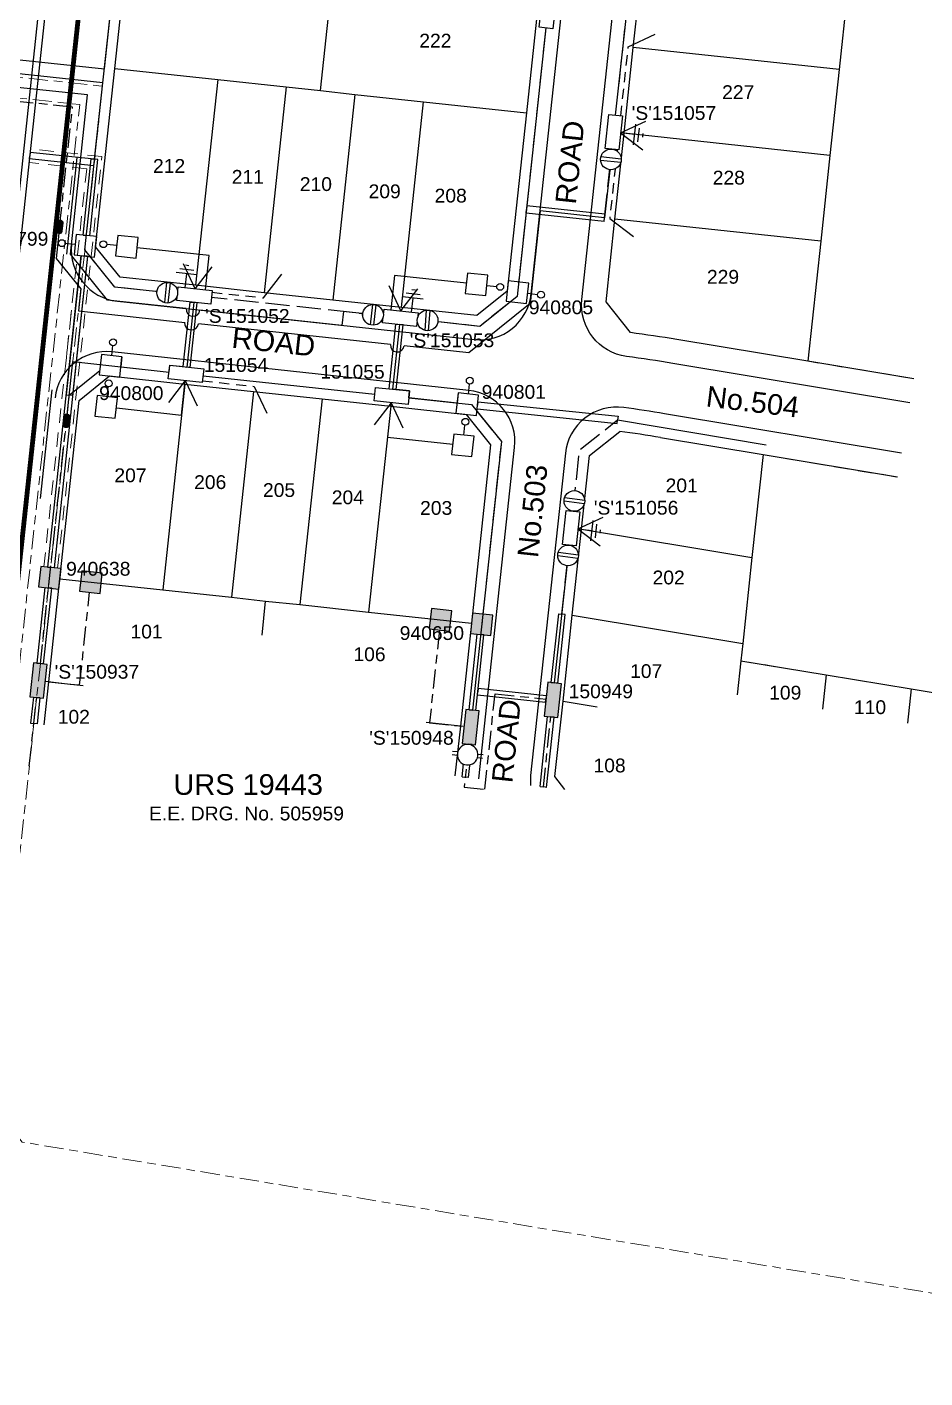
# Model space of a CAD drawing. Header units: metres. Extents: x 292676 to 293066, y 6233407 to 6233703.
# Drawn here: x 292767.4 to 292897.5, y 6233406.9 to 6233602.7 of the extents above; entities that cross this region are included whole.
import ezdxf
from ezdxf.enums import TextEntityAlignment as Align

# ---------------------------------------------------------------- set-up
doc = ezdxf.new("R2010")
doc.units = ezdxf.units.M
doc.header["$LTSCALE"] = 0.7
for name, pattern in [('Cable Exist OH', [1, 1, 0]), ('Cable Exist UG', [8.2, 4, -1.2, 1.8, -1.2]), ('Dash', [5, 3, -2]), ('IE Trench LV', [6.5, 5, -1.5]), ('PHANTOM2', [31.75, 15.875, -3.175, 3.175, -3.175, 3.175, -3.175])]:
    doc.linetypes.add(name, pattern=pattern)
for name, color, linetype in [('_User Miscellaneous11', 7, 'Continuous'), ('_User Miscellaneous4', 7, 'Continuous'), ('_User Miscellaneous6', 7, 'Continuous'), ('_User Miscellaneous7', 150, 'Continuous'), ('_User Miscellaneous8', 7, 'Continuous'), ('_User_HV_Exist', 7, 'Continuous'), ('_User_LV_Exist', 7, 'Continuous'), ('Cadastre Developer_SP_NEW', 4, 'Continuous'), ('Cadastre Roads_SP_NEW', 8, 'Continuous'), ('Duct_SP_NEW', 2, 'Continuous'), ('Equip_LV_NEW', 5, 'Continuous'), ('Equip_SP_LV_NEW', 7, 'Continuous'), ('Mains_LV_NEW_R6', 2, 'Continuous'), ('Mains_LV_NEW_T84', 2, 'Continuous'), ('OH_Details_SP_MISC', 7, 'Continuous'), ('Services_SP_NEW_UG', 2, 'Continuous'), ('SupportsUG_SP_LV_EXT', 7, 'Continuous'), ('SupportsUG_SP_LV_NEW', 2, 'Continuous'), ('SupportsUG_SP_LV_SL_EXT', 7, 'Continuous'), ('SupportsUG_SP_LV_SL_NEW', 2, 'Continuous'), ('Trench_SP_NEW', 2, 'Continuous'), ('UG_Details_SP_MISC', 7, 'Continuous')]:
    doc.layers.add(name, color=color, linetype=linetype)
doc.layers.add('_User Miscellaneous5', color=7, linetype='Continuous', lineweight=35)
doc.layers.add('Cadastre Easements_SP_EXT', color=9, linetype='Continuous', lineweight=5)
doc.layers.add('_User Notes', color=7, linetype='Continuous', plot=False)
doc.styles.add('ARIAL', font='arial.ttf', dxfattribs={"height": 2})
doc.styles.add('COLUMN_LABEL', font='arial.ttf')
doc.styles.add('POLE_LABEL', font='arial.ttf')
doc.styles.add('SL_LABEL', font='arial.ttf')
doc.styles.get("Standard").update_dxf_attribs({"font": 'arial.ttf'})
doc.styles.add('style1', font='iso3098b.shx')
doc.linetypes.add('Cable New UG', pattern='A,8,-1,["x",style1,S=3.5,R=0,X=0.35,Y=-1],-3.5', length=12.5)
doc.linetypes.add('Cable Z', pattern='A,8,-1,["Z",Standard,S=2.5,R=0,X=0.35,Y=-1.25],-3.5', length=12.5)
doc.linetypes.add('IE Trench HV', pattern='A,8,-2,["/",style1,S=2.5,R=0,X=0.1,Y=-1],-4.5', length=14.5)

# ---------------------------------------------------------------- blocks, each defined once
blk = doc.blocks.new('*U85')
at = {"layer": '_User Miscellaneous7', "lineweight": -3}
blk.add_lwpolyline([(0, -3.03), (0, -1.58)], dxfattribs=at)
blk.add_lwpolyline([(-1.49, -6), (1.49, -6), (1.49, -3.03), (-1.49, -3.03)], close=True, dxfattribs=at)
blk.add_circle((0, -1.08), 0.5, dxfattribs=at)
at = {"layer": '_User Miscellaneous8', "color": 2, "lineweight": -3}
blk.add_lwpolyline([(-1.49, 0), (1.49, 0), (1.49, 2.97), (-1.49, 2.97)], close=True, dxfattribs=at)
at = {"style": 'POLE_LABEL', "flags": 9}
blk.add_attdef('STRUCTURE_PLANT_NUMBER', text='', height=0.2, dxfattribs=at).set_placement((1.64, 1.73), align=Align.MIDDLE_LEFT)
for tag, flags, p in [('STREET_CODE', 9, (1.64, 1.49)), ('OWNED_BY', 9, (1.64, 1.09)), ('OPERATED_BY', 9, (1.64, 0.89)), ('STATE', 9, (1.64, 0.49)), ('COLUMN_TYPE', 9, (1.64, 1.29)), ('MAINTAINED_BY', 9, (1.64, 0.69)), ('USAGE', 9, (1.64, 0.29)), ('LEGEND', 9, (1.64, 0.09)), ('SUBURB', 9, (1.64, -0.31)), ('STREETNAME', 9, (1.64, -0.51)), ('Z', 1, (1.64, -1.31)), ('PARENT', 9, (1.64, -0.11)), ('LOCATION', 9, (1.64, -0.71)), ('NOTES', 9, (1.64, -0.91)), ('LABEL_ALIGNMENT', 9, (1.64, -1.11))]:
    blk.add_attdef(tag, text='', height=0.2, dxfattribs=dict(flags=flags)).set_placement(p, align=Align.MIDDLE_LEFT)
at = {"layer": '_User Miscellaneous5', "style": 'ARIAL', "flags": 8}
blk.add_attdef('ASSET_NUM', text='', height=2, dxfattribs=at).set_placement((2, 3.49), align=Align.MIDDLE_LEFT)
blk = doc.blocks.new('*U38')
at = {"layer": '_User Miscellaneous8', "color": 2}
blk.add_line((0, 0), (0, 1.45), dxfattribs=at)
blk.add_circle((0, 1.95), 0.5, dxfattribs=at)
for tag, p, flags in [('Z', (0, 0), 1), ('OPERATED_BY', (0, -9.61), 9)]:
    blk.add_attdef(tag, p, '', height=0.2, dxfattribs=dict(flags=flags))
at = {"style": 'SL_LABEL', "flags": 9}
blk.add_attdef('STREET_CODE', text='', height=0.2, dxfattribs=at).set_placement((0, -0.2), align=Align.MIDDLE_LEFT)
at = {"flags": 9}
for tag, p in [('CONSTRUCTED_VOLTAGE', (0, -0.4)), ('CONTROL_TYPE', (0, -0.6)), ('OPERATING_VOLTAGE', (0, -1.4)), ('ORIENTATION', (0, -1.6)), ('OWNED_BY', (0, -1.8)), ('STATE', (0, -2)), ('LANTERN_PURPOSE', (0, -0.8)), ('LANTERN_TYPE', (0, -1)), ('NO_PHASES', (0, -1.2)), ('CEXIST', (0, -2.4)), ('CNEW', (0, -2.6)), ('CNUMBER', (0, -2.8)), ('CREMOVE', (0, -3)), ('CREPLACE', (0, -3.2)), ('USAGE', (0, -2.2)), ('LKINGHEIGHT', (0, -3.4)), ('LBRACKET', (0, -3.6)), ('LBRACKETVOCAB', (0, -3.8)), ('LCATEGORY', (0, -4)), ('LCHARGE1', (0, -4.2)), ('LCHARGE1PERCENT', (0, -4.4)), ('LCHARGE2', (0, -4.6)), ('LCHARGE2PERCENT', (0, -4.8)), ('LCHARGE3', (0, -5)), ('LCHARGE3PERCENT', (0, -5.2)), ('LEXIST', (0, -5.4)), ('LLAMP', (0, -5.6)), ('LLAMPVOCAB', (0, -5.8)), ('LMAST', (0, -6)), ('LMASTVOCAB', (0, -6.2)), ('LNEW', (0, -6.4)), ('LANTNUMBER', (0, -6.6)), ('LOUTREACH', (0, -7)), ('LOUTREACHVOCAB', (0, -7.2)), ('LRATECODE', (0, -7.4)), ('LREMOVE', (0, -7.6)), ('LREPLACE', (0, -7.8)), ('SUBURB', (0, -8.6)), ('STREETNAME', (0, -8.8)), ('LTYPE', (0, -8)), ('LTYPEVOCAB', (0, -8.2)), ('LEGEND', (0, -8.4)), ('LOCATION', (0, -9)), ('NOTES', (0, -9.2)), ('MAINTAINED_BY', (0, -9.86))]:
    blk.add_attdef(tag, text='', height=0.2, dxfattribs=at).set_placement(p, align=Align.MIDDLE_LEFT)
at = {"layer": '_User Notes', "style": 'SL_LABEL', "flags": 8}
blk.add_attdef('ASSET_NUM', text='', height=2.5, dxfattribs=at).set_placement((2, 2), align=Align.MIDDLE_LEFT)
at = {"layer": '_User Notes', "flags": 8}
blk.add_attdef('LNUMBER', text='', height=2.5, dxfattribs=at).set_placement((1.2, -2.8), align=Align.MIDDLE_LEFT)
blk = doc.blocks.new('*U86')
at = {"layer": '_User Miscellaneous7', "lineweight": -3}
blk.add_lwpolyline([(0.5, -3.03), (0.5, -1.58)], dxfattribs=at)
blk.add_lwpolyline([(-0.99, -6), (1.98, -6), (1.98, -3.03), (-0.99, -3.03)], close=True, dxfattribs=at)
blk.add_circle((0.5, -1.08), 0.5, dxfattribs=at)
at = {"layer": '_User Miscellaneous8', "color": 2, "lineweight": -3}
blk.add_lwpolyline([(-1.49, 0), (1.49, 0), (1.49, 2.97), (-1.49, 2.97)], close=True, dxfattribs=at)
at = {"style": 'POLE_LABEL', "flags": 9}
blk.add_attdef('STRUCTURE_PLANT_NUMBER', text='', height=0.2, dxfattribs=at).set_placement((1.64, 1.73), align=Align.MIDDLE_LEFT)
for tag, flags, p in [('STREET_CODE', 9, (1.64, 1.49)), ('OWNED_BY', 9, (1.64, 1.09)), ('OPERATED_BY', 9, (1.64, 0.89)), ('STATE', 9, (1.64, 0.49)), ('COLUMN_TYPE', 9, (1.64, 1.29)), ('MAINTAINED_BY', 9, (1.64, 0.69)), ('USAGE', 9, (1.64, 0.29)), ('LEGEND', 9, (1.64, 0.09)), ('SUBURB', 9, (1.64, -0.31)), ('STREETNAME', 9, (1.64, -0.51)), ('Z', 1, (1.64, -1.31)), ('PARENT', 9, (1.64, -0.11)), ('LOCATION', 9, (1.64, -0.71)), ('NOTES', 9, (1.64, -0.91)), ('LABEL_ALIGNMENT', 9, (1.64, -1.11))]:
    blk.add_attdef(tag, text='', height=0.2, dxfattribs=dict(flags=flags)).set_placement(p, align=Align.MIDDLE_LEFT)
at = {"layer": '_User Miscellaneous5', "style": 'ARIAL', "flags": 8}
blk.add_attdef('ASSET_NUM', text='', height=2, dxfattribs=at).set_placement((2, 3.49), align=Align.MIDDLE_LEFT)
blk = doc.blocks.new('COLUMN_EXT')
at = {"layer": '_User Miscellaneous7'}
blk.add_hatch(color=256, dxfattribs=at).paths.add_polyline_path([(-7.49, 1.48), (-7.49, -1.49), (-4.52, -1.49), (-4.52, 1.48)])
at = {"layer": '_User Miscellaneous8'}
blk.add_hatch(color=256, dxfattribs=at).paths.add_polyline_path([(-1.49, 1.48), (-1.49, -1.49), (1.48, -1.49), (1.48, 1.48)])
at = {"layer": '_User Miscellaneous7'}
blk.add_lwpolyline([(-7.49, -1.49), (-4.52, -1.49), (-4.52, 1.48), (-7.49, 1.48)], close=True, dxfattribs=at)
at = {"layer": '_User Miscellaneous8'}
blk.add_lwpolyline([(-1.49, -1.49), (1.48, -1.49), (1.48, 1.48), (-1.49, 1.48)], close=True, dxfattribs=at)
at = {"flags": 9}
for tag, style, p in [('STRUCTURE_PLANT_NUMBER', 'POLE_LABEL', (1.81, 0.03)), ('STREET_CODE', 'COLUMN_LABEL', (1.81, -0.2))]:
    blk.add_attdef(tag, text='', height=0.2, dxfattribs=dict(at, style=style)).set_placement(p, align=Align.MIDDLE_LEFT)
for tag, p in [('COLUMN_TYPE', (1.81, -0.4)), ('OWNED_BY', (1.81, -0.6)), ('STATE', (1.81, -0.8)), ('USAGE', (1.81, -1)), ('STREETNAME', (1.81, -1.6)), ('SUBURB', (1.81, -1.8)), ('LEGEND', (1.81, -1.2)), ('LOCATION', (1.81, -1.4)), ('NOTES', (1.81, -2))]:
    blk.add_attdef(tag, text='', height=0.2, dxfattribs=at).set_placement(p, align=Align.MIDDLE_LEFT)
at = {"flags": 1}
blk.add_attdef('Z', (1.81, -2.35), '', height=0.2, dxfattribs=at)
at = {"layer": '_User Miscellaneous6', "style": 'ARIAL', "flags": 8}
blk.add_attdef('ASSET_NUM', text='', height=2, dxfattribs=at).set_placement((2, 2), align=Align.MIDDLE_LEFT)
blk = doc.blocks.new('PILLAR_EXT')
blk.add_hatch(color=256).paths.add_polyline_path([(-2.475, 2.49), (-2.475, 0.51), (2.475, 0.51), (2.475, 2.49)])
blk.add_lwpolyline([(-2.475, 0.51), (2.475, 0.51), (2.475, 2.49), (-2.475, 2.49)], close=True)
for tag, p, flags in [('OWNED_BY', (0, 1.3), 9), ('STATE', (0, 1.1), 9), ('SUPPORT_TYPE', (0, 0.9), 9), ('USAGE', (0, 0.7), 9), ('LEGEND', (0, 0.5), 9), ('LOCATION', (0, 0.3), 9), ('NOTES', (0, 0.1), 9), ('PARENT', (0, -0.1), 9), ('STREETNAME', (0, -0.3), 9), ('SUBURB', (0, -0.5), 1)]:
    blk.add_attdef(tag, p, '', height=0.2, dxfattribs=dict(flags=flags))
at = {"layer": '_User Miscellaneous6', "style": 'ARIAL', "flags": 8}
blk.add_attdef('ASSET_NUM', text='', height=2, dxfattribs=at).set_placement((1.5, 7.5), align=Align.TOP_LEFT)
blk = doc.blocks.new('*U35')
at = {"lineweight": -3}
blk.add_lwpolyline([(-2.48, 2.49), (2.47, 2.49), (2.47, 0.51), (-2.48, 0.51)], close=True, dxfattribs=at)
for tag, flags, p in [('STREET_CODE', 9, (1.5, 3.5)), ('OWNED_BY', 9, (1.5, 3.3)), ('OPERATED_BY', 9, (1.5, 3.1)), ('STATE', 9, (1.5, 2.7)), ('SUPPORT_TYPE', 9, (1.5, 2.5)), ('MAINTAINED_BY', 9, (1.5, 2.9)), ('USAGE', 9, (1.5, 2.3)), ('LEGEND', 9, (1.5, 2.1)), ('PARENT', 9, (1.5, 1.9)), ('SUBURB', 9, (1.5, 1.7)), ('STREETNAME', 9, (1.5, 1.5)), ('Z', 1, (1.5, 0.9)), ('LOCATION', 9, (1.5, 1.3)), ('NOTES', 9, (1.5, 1.1))]:
    blk.add_attdef(tag, text='', height=0.2, dxfattribs=dict(flags=flags)).set_placement(p, align=Align.MIDDLE_LEFT)
at = {"layer": '_User Miscellaneous4', "style": 'ARIAL', "flags": 8}
blk.add_attdef('ASSET_NUM', text='', height=2, dxfattribs=at).set_placement((2, 5.5), align=Align.MIDDLE_LEFT)
blk = doc.blocks.new('*U87')
at = {"layer": '_User Miscellaneous7', "lineweight": -3}
blk.add_lwpolyline([(-0.5, -3.03), (-0.5, -1.58)], dxfattribs=at)
blk.add_lwpolyline([(-1.98, -6), (0.99, -6), (0.99, -3.03), (-1.98, -3.03)], close=True, dxfattribs=at)
blk.add_circle((-0.5, -1.08), 0.5, dxfattribs=at)
at = {"layer": '_User Miscellaneous8', "color": 2, "lineweight": -3}
blk.add_lwpolyline([(-1.49, 0), (1.49, 0), (1.49, 2.97), (-1.49, 2.97)], close=True, dxfattribs=at)
at = {"style": 'POLE_LABEL', "flags": 9}
blk.add_attdef('STRUCTURE_PLANT_NUMBER', text='', height=0.2, dxfattribs=at).set_placement((1.64, 1.73), align=Align.MIDDLE_LEFT)
for tag, flags, p in [('STREET_CODE', 9, (1.64, 1.49)), ('OWNED_BY', 9, (1.64, 1.09)), ('OPERATED_BY', 9, (1.64, 0.89)), ('STATE', 9, (1.64, 0.49)), ('COLUMN_TYPE', 9, (1.64, 1.29)), ('MAINTAINED_BY', 9, (1.64, 0.69)), ('USAGE', 9, (1.64, 0.29)), ('LEGEND', 9, (1.64, 0.09)), ('SUBURB', 9, (1.64, -0.31)), ('STREETNAME', 9, (1.64, -0.51)), ('Z', 1, (1.64, -1.31)), ('PARENT', 9, (1.64, -0.11)), ('LOCATION', 9, (1.64, -0.71)), ('NOTES', 9, (1.64, -0.91)), ('LABEL_ALIGNMENT', 9, (1.64, -1.11))]:
    blk.add_attdef(tag, text='', height=0.2, dxfattribs=dict(flags=flags)).set_placement(p, align=Align.MIDDLE_LEFT)
at = {"layer": '_User Miscellaneous5', "style": 'ARIAL', "flags": 8}
blk.add_attdef('ASSET_NUM', text='', height=2, dxfattribs=at).set_placement((2, 3.49), align=Align.MIDDLE_LEFT)
blk = doc.blocks.new('A$C1B2C29DD')
at = {"layer": 'Services_SP_NEW_UG', "color": 2, "flags": 128}
for points in [[(0, 0), (-2.1, 3.44)], [(0, 0), (2.1, 3.44)]]:
    blk.add_lwpolyline(points, dxfattribs=at)
blk = doc.blocks.new('*U40')
at = {"layer": 'Services_SP_NEW_UG', "color": 2, "flags": 128}
blk.add_lwpolyline([(-10, -0.75), (-12.25, 2.93)], dxfattribs=at)
at = {"layer": 'Services_SP_NEW_UG', "color": 2, "linetype": 'Dash', "ltscale": 0.7, "flags": 128}
blk.add_lwpolyline([(-2.47, -0.75), (-10, -0.75)], dxfattribs=at)
blk = doc.blocks.new('*U41')
at = {"layer": 'Services_SP_NEW_UG', "color": 2, "flags": 128}
blk.add_lwpolyline([(10, -0.75), (12.25, 2.93)], dxfattribs=at)
at = {"layer": 'Services_SP_NEW_UG', "color": 2, "linetype": 'Dash', "ltscale": 0.7, "flags": 128}
blk.add_lwpolyline([(2.47, -0.75), (10, -0.75)], dxfattribs=at)
blk = doc.blocks.new('*U45')
at = {"layer": 'Services_SP_NEW_UG', "color": 2, "flags": 128}
blk.add_lwpolyline([(-12.5, -0.75), (-14.75, 2.93)], dxfattribs=at)
at = {"layer": 'Services_SP_NEW_UG', "color": 2, "linetype": 'Dash', "ltscale": 0.7, "flags": 128}
blk.add_lwpolyline([(-2.47, -0.75), (-12.5, -0.75)], dxfattribs=at)
blk = doc.blocks.new('*U46')
at = {"layer": 'Services_SP_NEW_UG', "color": 2, "flags": 128}
blk.add_lwpolyline([(12.5, -0.75), (14.75, 2.93)], dxfattribs=at)
at = {"layer": 'Services_SP_NEW_UG', "color": 2, "linetype": 'Dash', "ltscale": 0.7, "flags": 128}
blk.add_lwpolyline([(2.47, -0.75), (12.5, -0.75)], dxfattribs=at)
blk = doc.blocks.new('*U50')
blk.add_wipeout([(-1.06, -0.44), (-1.18, -0.58), (-1.29, -0.74), (-1.37, -0.91), (-1.43, -1.08), (-1.48, -1.27), (-1.49, -1.45), (-1.49, -1.64), (-1.46, -1.83), (-1.41, -2.01), (-1.33, -2.18), (-1.24, -2.34), (-1.12, -2.49), (-0.99, -2.62), (-0.84, -2.74), (-0.68, -2.83), (-0.51, -2.91), (-0.33, -2.96), (-0.14, -2.99), (0.05, -2.99), (0.23, -2.98), (0.42, -2.93), (0.59, -2.87), (0.76, -2.79), (0.92, -2.68), (1.06, -2.56), (1.18, -2.42), (1.29, -2.26), (1.37, -2.09), (1.43, -1.92), (1.48, -1.73), (1.49, -1.55), (1.49, -1.36), (1.46, -1.17), (1.41, -0.99), (1.33, -0.82), (1.24, -0.66), (1.12, -0.51), (0.99, -0.38), (0.84, -0.26), (0.68, -0.17), (0.51, -0.09), (0.33, -0.04), (0.14, -0.01), (-0.05, -0.01), (-0.23, -0.02), (-0.42, -0.07), (-0.59, -0.13), (-0.76, -0.21), (-0.92, -0.32)])
for p, q in [((-1.48, -1.25), (1.48, -1.25)), ((-1.48, -1.75), (1.48, -1.75))]:
    blk.add_line(p, q)
blk.add_circle((0, -1.5), 1.5)
for tag, flags, p in [('ACTUAL_STATUS', 9, (1.5, 0)), ('CONSTRUCTED_VOLTAGE', 9, (1.5, -0.2)), ('OPERATING_VOLTAGE', 9, (1.5, -0.6)), ('ORIENTATION', 9, (1.5, -0.8)), ('STATE', 9, (1.5, -1)), ('SWITCH_TYPE', 9, (1.5, -1.2)), ('OWNED_BY', 9, (1.5, -1.8)), ('OPERATED_BY', 9, (1.5, -2)), ('NO_PHASES', 9, (1.5, -0.4)), ('USAGE', 9, (1.5, -1.4)), ('NOTES', 9, (1.5, -1.6)), ('TYPE', 9, (1.5, -2.6)), ('Z', 1, (1.5, -2.8)), ('MAINTAINED_BY', 9, (1.5, -2.2)), ('NUMBER_OF_PHASES', 9, (1.5, -2.4))]:
    blk.add_attdef(tag, text='', height=0.2, dxfattribs=dict(flags=flags)).set_placement(p, align=Align.MIDDLE_LEFT)
blk = doc.blocks.new('Earth')
for p, q in [((0, -2.04), (0, 0)), ((-1.5, -2.04), (1.5, -2.04)), ((-1, -2.64), (1, -2.64)), ((-0.25, -3.24), (0.25, -3.24))]:
    blk.add_line(p, q)
blk = doc.blocks.new('LV_STJ_NEW')
blk.add_hatch(color=256).paths.add_polyline_path([(0.91, 0.13, 0.414214), (0.59, 0.45), (-0.59, 0.45, 0.414214), (-0.91, 0.13), (-0.91, -0.13, 0.414214), (-0.59, -0.45), (0.59, -0.45, 0.414214), (0.91, -0.13)])
blk.add_lwpolyline([(-0.91, 0.13), (-0.91, -0.13, 0.414214), (-0.59, -0.45), (0.59, -0.45, 0.414214), (0.91, -0.13), (0.91, 0.13, 0.414214), (0.59, 0.45), (-0.59, 0.45, 0.414214)], format="xyb", close=True)
for tag, flags, p in [('ORIENTATION', 9, (1.5, 0)), ('STATE', 9, (1.5, -0.8)), ('OWNED_BY', 9, (1.5, -1)), ('OPERATED_BY', 9, (1.5, -1.2)), ('OPERATING_VOLTAGE', 9, (1.5, -1.6)), ('CONSTRUCTED_VOLTAGE', 9, (1.5, -1.8)), ('USAGE', 9, (1.5, -0.2)), ('LEGEND', 9, (1.5, -0.4)), ('NOTES', 9, (1.5, -0.6)), ('MAINTAINED_BY', 9, (1.5, -1.4)), ('NUMBER_OF_PHASES', 9, (1.5, -2)), ('TYPE', 9, (1.5, -2.2)), ('Z', 1, (1.5, -2.4))]:
    blk.add_attdef(tag, text='', height=0.2, dxfattribs=dict(flags=flags)).set_placement(p, align=Align.MIDDLE_LEFT)
blk = doc.blocks.new('LV_UG_LINKS_OPEN_NEW')
for tag, p, flags in [('ORIENTATION', (0, 0), 9), ('Z', (0, 0), 1), ('USAGE', (0, -0.2), 9), ('NOTES', (0, -0.4), 9)]:
    blk.add_attdef(tag, p, '', height=0.2, dxfattribs=dict(flags=flags))
blk.add_wipeout([(-1.17, -5.97), (-1.28, -6.12), (-1.36, -6.29), (-1.43, -6.46), (-1.47, -6.65), (-1.49, -6.83), (-1.49, -7.02), (-1.46, -7.21), (-1.41, -7.39), (-1.34, -7.56), (-1.25, -7.72), (-1.13, -7.87), (-1, -8.01), (-0.86, -8.12), (-0.7, -8.22), (-0.53, -8.3), (-0.35, -8.35), (-0.16, -8.39), (0.03, -8.39), (0.21, -8.38), (0.4, -8.34), (0.57, -8.28), (0.74, -8.2), (0.9, -8.09), (1.04, -7.97), (1.17, -7.83), (1.28, -7.68), (1.36, -7.51), (1.43, -7.34), (1.47, -7.15), (1.49, -6.97), (1.49, -6.78), (1.46, -6.59), (1.41, -6.41), (1.34, -6.24), (1.25, -6.08), (1.13, -5.93), (1, -5.79), (0.86, -5.68), (0.7, -5.58), (0.53, -5.5), (0.35, -5.45), (0.16, -5.41), (-0.03, -5.41), (-0.21, -5.42), (-0.4, -5.46), (-0.57, -5.52), (-0.74, -5.6), (-0.9, -5.71), (-1.04, -5.83)])
for p, q in [((-1.47, -6.65), (-2.22, -6.65)), ((-1.47, -7.15), (-2.22, -7.15)), ((1.47, -6.65), (2.22, -6.65)), ((1.47, -7.15), (2.22, -7.15))]:
    blk.add_line(p, q)
blk.add_lwpolyline([(1.49, -6.9, 1), (-1.49, -6.9, 1)], format="xyb", close=True)

msp = doc.modelspace()

# ---------------------------------------------------------------- linework, layer by layer
at = {"layer": '_User Miscellaneous11', "ltscale": 2}
for p, q in [((292775.22, 6233569.58), (292773.04, 6233549.41)), ((292776.18, 6233569.48), (292773.99, 6233549.3)), ((292775.22, 6233569.58), (292775.7, 6233569.53)), ((292776.18, 6233569.48), (292775.7, 6233569.53)), ((292773.04, 6233549.41), (292773.51, 6233549.35)), ((292773.99, 6233549.3), (292773.51, 6233549.35))]:
    msp.add_line(p, q, dxfattribs=at)
at = {"layer": '_User_HV_Exist', "color": 7, "linetype": 'Cable Exist UG', "lineweight": 0, "flags": 128}
for points in [[(292759.49, 6233447.11), (292766.34, 6233510.75), (292767.84, 6233524.68), (292770.53, 6233549.67), (292775.03, 6233591.46), (292678.7, 6233601.81), (292680.5, 6233618.37)], [(292772.43, 6233539.26), (292778.33, 6233594.13), (292717.29, 6233600.68), (292718.76, 6233614.11)], [(293042.15, 6233511.17), (293020.29, 6233513.55), (293018.54, 6233497.3), (293001.84, 6233499.09), (292992.38, 6233411.15), (292986.99, 6233406.89), (292948.19, 6233411.77), (292934.28, 6233413.43), (292925.66, 6233414.68), (292766.7, 6233441.09), (292762.46, 6233446.67), (292765.15, 6233471.68), (292767.45, 6233493.06), (292769.32, 6233510.43), (292770.82, 6233524.36), (292772.43, 6233539.26)]]:
    msp.add_lwpolyline(points, dxfattribs=at)
at = {"layer": '_User_LV_Exist', "color": 7, "linetype": 'Cable Exist UG'}
for p, q in [((292772.12, 6233573.79), (292773.98, 6233591.08)), ((292775.02, 6233507.33), (292776.47, 6233520.77)), ((292827.18, 6233515.31), (292825.73, 6233501.87)), ((292770.04, 6233507.87), (292775.02, 6233507.33)), ((292767.72, 6233495.59), (292768.79, 6233505.51)), ((292842.23, 6233492.55), (292843.32, 6233502.71)), ((292825.73, 6233501.87), (292830.71, 6233501.34))]:
    msp.add_line(p, q, dxfattribs=at)
at = {"layer": '_User_LV_Exist', "color": 8, "linetype": 'Cable Exist UG', "lineweight": 0}
msp.add_line((292773.83, 6233561.67), (292773.04, 6233554.31), dxfattribs=at)
at = {"layer": '_User_LV_Exist', "color": 7, "linetype": 'Cable Exist UG'}
for points in [[(292773.98, 6233591.08), (292753.05, 6233593.31), (292752.63, 6233589.36)], [(292769.32, 6233510.43), (292773.11, 6233545.58)], [(292831.43, 6233498.77), (292830.76, 6233492.54), (292833.74, 6233492.22), (292835.23, 6233506.07), (292842.6, 6233505.28)]]:
    msp.add_lwpolyline(points, dxfattribs=at)
at = {"layer": 'Cadastre Developer_SP_NEW'}
for p, q in [((292775.78, 6233667.57), (292758.07, 6233503.04)), ((292855.27, 6233599.74), (292856.88, 6233614.65)), ((292780.12, 6233596.7), (292781.72, 6233611.61)), ((292886.71, 6233611.44), (292885.1, 6233596.53)), ((292809.95, 6233593.49), (292811.55, 6233608.4)), ((292841.38, 6233605.19), (292839.77, 6233590.28)), ((292853.94, 6233587.31), (292855.27, 6233599.74)), ((292885.1, 6233596.53), (292855.27, 6233599.74)), ((292777.33, 6233570.85), (292780.12, 6233596.7)), ((292780.12, 6233596.7), (292795.03, 6233595.09)), ((292885.1, 6233596.53), (292883.76, 6233584.1)), ((292795.03, 6233595.09), (292791.82, 6233565.27)), ((292795.03, 6233595.09), (292804.97, 6233594.02)), ((292804.97, 6233594.02), (292801.76, 6233564.2)), ((292804.97, 6233594.02), (292809.95, 6233593.49)), ((292809.95, 6233593.49), (292814.92, 6233592.95)), ((292814.92, 6233592.95), (292811.71, 6233563.12)), ((292814.92, 6233592.95), (292824.86, 6233591.88)), ((292821.65, 6233562.05), (292824.86, 6233591.88)), ((292824.86, 6233591.88), (292839.77, 6233590.28)), ((292839.77, 6233590.28), (292836.99, 6233564.43)), ((292852.6, 6233574.88), (292853.94, 6233587.31)), ((292883.76, 6233584.1), (292853.94, 6233587.31)), ((292883.76, 6233584.1), (292882.43, 6233571.67)), ((292851.31, 6233562.88), (292852.6, 6233574.88)), ((292882.43, 6233571.67), (292852.6, 6233574.88)), ((292780.88, 6233566.44), (292777.33, 6233570.85)), ((292882.43, 6233571.67), (292880.55, 6233554.26)), ((292791.82, 6233565.27), (292780.88, 6233566.44)), ((292801.76, 6233564.2), (292791.82, 6233565.27)), ((292811.71, 6233563.12), (292801.76, 6233564.2)), ((292821.65, 6233562.05), (292811.71, 6233563.12)), ((292836.99, 6233564.43), (292832.58, 6233560.88)), ((292854.85, 6233558.42), (292851.31, 6233562.88)), ((292832.58, 6233560.88), (292821.65, 6233562.05)), ((292880.55, 6233554.26), (292861.58, 6233557.41)), ((292895.93, 6233551.71), (292880.55, 6233554.26)), ((292774.94, 6233548.58), (292779.34, 6233552.13)), ((292779.34, 6233552.13), (292790.28, 6233550.95)), ((292790.28, 6233550.95), (292787.07, 6233521.12)), ((292790.28, 6233550.95), (292800.22, 6233549.88)), ((292800.22, 6233549.88), (292797.01, 6233520.05)), ((292800.22, 6233549.88), (292810.16, 6233548.81)), ((292772.15, 6233522.73), (292774.94, 6233548.58)), ((292810.16, 6233548.81), (292806.95, 6233518.98)), ((292810.16, 6233548.81), (292820.11, 6233547.74)), ((292820.11, 6233547.74), (292816.9, 6233517.91)), ((292820.11, 6233547.74), (292831.04, 6233546.56)), ((292831.04, 6233546.56), (292834.59, 6233542.15)), ((292848.91, 6233540.61), (292853.31, 6233544.1)), ((292859.22, 6233543.21), (292874.07, 6233540.74)), ((292834.59, 6233542.15), (292831.81, 6233516.3)), ((292847.76, 6233529.91), (292848.91, 6233540.61)), ((292874.07, 6233540.74), (292872.46, 6233525.8)), ((292874.07, 6233540.74), (292872.46, 6233525.8)), ((292874.07, 6233540.74), (292893.57, 6233537.5)), ((292846.42, 6233517.46), (292847.76, 6233529.91)), ((292847.76, 6233529.91), (292872.46, 6233525.8)), ((292872.46, 6233525.8), (292871.12, 6233513.35)), ((292770.55, 6233507.81), (292772.15, 6233522.73)), ((292772.15, 6233522.73), (292787.07, 6233521.12)), ((292787.07, 6233521.12), (292797.01, 6233520.05)), ((292797.01, 6233520.05), (292801.98, 6233519.51)), ((292801.45, 6233514.54), (292801.98, 6233519.51)), ((292801.98, 6233519.51), (292806.95, 6233518.98)), ((292806.95, 6233518.98), (292816.9, 6233517.91)), ((292816.9, 6233517.91), (292831.81, 6233516.3)), ((292831.81, 6233516.3), (292830.2, 6233501.39)), ((292845.08, 6233505.01), (292846.42, 6233517.46)), ((292846.42, 6233517.46), (292871.12, 6233513.35)), ((292871.12, 6233513.35), (292870.85, 6233510.86)), ((292870.85, 6233510.86), (292870.32, 6233505.89)), ((292870.85, 6233510.86), (292883.2, 6233508.81)), ((292883.2, 6233508.81), (292882.67, 6233503.83)), ((292883.2, 6233508.81), (292895.55, 6233506.76)), ((292769.88, 6233501.57), (292770.55, 6233507.81)), ((292770.55, 6233507.81), (292775.52, 6233507.28)), ((292895.55, 6233506.76), (292895.02, 6233501.78)), ((292895.55, 6233506.76), (292907.91, 6233504.71)), ((292843.9, 6233494.05), (292845.08, 6233505.01)), ((292845.08, 6233505.01), (292850.02, 6233504.19)), ((292830.2, 6233501.39), (292825.23, 6233501.92)), ((292830.2, 6233501.39), (292829.42, 6233494.15)), ((292845.32, 6233492.17), (292843.9, 6233494.05))]:
    msp.add_line(p, q, dxfattribs=at)
at = {"layer": 'Cadastre Developer_SP_NEW', "color": 8, "linetype": 'Dash'}
for p, q in [((292895.93, 6233551.71), (292880.55, 6233554.26)), ((292874.07, 6233540.74), (292893.57, 6233537.5)), ((292870.85, 6233510.86), (292875.79, 6233510.04))]:
    msp.add_line(p, q, dxfattribs=at)
at = {"layer": 'Cadastre Developer_SP_NEW'}
for radius, end in [(207.2, 82.4519), (192.8, 82.3471)]:
    msp.add_arc((292827.63, 6233353.01), radius, 80.5694, end, dxfattribs=at)
at = {"layer": 'Cadastre Easements_SP_EXT', "color": 7, "linetype": 'Dash'}
for p, q in [((292778.24, 6233583.93), (292767.9, 6233585.05)), ((292776.04, 6233582.16), (292767.69, 6233583.06)), ((292771.82, 6233524.26), (292778.24, 6233583.93)), ((292769.83, 6233524.47), (292776.04, 6233582.16))]:
    msp.add_line(p, q, dxfattribs=at)
at = {"layer": 'Cadastre Roads_SP_NEW', "flags": 128}
for points in [[(292759.06, 6233502.92), (292777.44, 6233673.62, 0.414266), (292770.78, 6233681.88), (292743.23, 6233684.84)], [(292773.85, 6233571.22, 0.414212), (292780.51, 6233562.96), (292832.21, 6233557.4, 0.414214), (292840.47, 6233564.05), (292850.89, 6233660.8)], [(292832.9, 6233493.72), (292838.07, 6233541.78, 0.414214), (292831.42, 6233550.04), (292779.72, 6233555.61, 0.414214), (292771.46, 6233548.95)], [(292894.15, 6233540.95), (292859.8, 6233546.66, 0.007616), (292853.88, 6233547.55, 0.422111), (292845.42, 6233540.92), (292840.39, 6233494.2, 0.047335), (292840.38, 6233492.78)]]:
    msp.add_lwpolyline(points, format="xyb", dxfattribs=at)
at = {"layer": 'Duct_SP_NEW', "ltscale": 0.5}
for p, q in [((292839.83, 6233576.78), (292839.77, 6233576.26)), ((292851.16, 6233575.56), (292839.83, 6233576.78)), ((292839.72, 6233575.74), (292839.77, 6233576.26)), ((292851.05, 6233574.52), (292839.72, 6233575.74)), ((292851.05, 6233574.52), (292851.11, 6233575.04)), ((292851.16, 6233575.56), (292851.11, 6233575.04)), ((292790.03, 6233553.48), (292791.03, 6233562.85)), ((292791.03, 6233562.85), (292791.55, 6233562.79)), ((292792.07, 6233562.73), (292791.55, 6233562.79)), ((292791.06, 6233553.37), (292792.07, 6233562.73)), ((292819.86, 6233550.27), (292820.86, 6233559.63)), ((292820.86, 6233559.63), (292821.38, 6233559.58)), ((292820.89, 6233550.16), (292821.9, 6233559.52)), ((292821.9, 6233559.52), (292821.38, 6233559.58)), ((292790.03, 6233553.48), (292790.54, 6233553.42)), ((292791.06, 6233553.37), (292790.54, 6233553.42)), ((292819.86, 6233550.27), (292820.37, 6233550.21)), ((292820.89, 6233550.16), (292820.37, 6233550.21)), ((292832.63, 6233547.36), (292832.68, 6233547.88)), ((292832.63, 6233547.36), (292852.94, 6233545.24)), ((292832.73, 6233548.39), (292832.68, 6233547.88)), ((292832.73, 6233548.39), (292853.05, 6233546.28)), ((292852.94, 6233545.24), (292852.99, 6233545.76)), ((292853.05, 6233546.28), (292852.99, 6233545.76))]:
    msp.add_line(p, q, dxfattribs=at)
at = {"layer": 'Mains_LV_NEW_R6', "color": 2, "linetype": 'Cable Z', "flags": 128}
for points in [[(292793.26, 6233564.6), (292793.79, 6233569.58), (292783.35, 6233570.7)], [(292831.08, 6233565.57), (292820.64, 6233566.69), (292820.1, 6233561.71)], [(292780.34, 6233547.49), (292789.79, 6233546.47), (292790.33, 6233551.46)], [(292820.16, 6233548.24), (292819.62, 6233543.26), (292829.09, 6233542.24)]]:
    msp.add_lwpolyline(points, dxfattribs=at)
at = {"layer": 'Mains_LV_NEW_T84', "color": 2, "linetype": 'Cable New UG'}
for p, q in [((292852.71, 6233589.93), (292858.34, 6233642.18)), ((292791.55, 6233562.79), (292790.55, 6233553.42)), ((292821.38, 6233559.58), (292820.37, 6233550.21)), ((292843.85, 6233507.63), (292846, 6233527.61))]:
    msp.add_line(p, q, dxfattribs=at)
for points in [[(292740.7, 6233590.64), (292741.76, 6233600.55), (292778.6, 6233596.63), (292779.97, 6233609.31)], [(292842.6, 6233602.57), (292838.41, 6233563.65), (292833.04, 6233559.32), (292823.95, 6233560.3)], [(292789.2, 6233564.04), (292780.11, 6233565.02), (292775.78, 6233570.39), (292778.39, 6233594.64), (292745.53, 6233598.14), (292744.69, 6233590.21)], [(292790.45, 6233561.89), (292788.99, 6233562.05), (292779.07, 6233563.12), (292773.7, 6233569.78), (292776.18, 6233592.86), (292757.23, 6233594.88), (292757.13, 6233593.88)], [(292852.18, 6233585.01), (292851.11, 6233575.04), (292841.76, 6233576.05), (292840.31, 6233562.61), (292831.45, 6233555.47), (292822.05, 6233556.48)], [(292819.03, 6233560.83), (292813.25, 6233561.45), (292813.03, 6233559.46), (292792.44, 6233561.68)], [(292820.06, 6233556.69), (292792.23, 6233559.69)], [(292823.96, 6233560.34), (292823.95, 6233560.35)], [(292773.11, 6233545.58), (292774.03, 6233554.21), (292787.98, 6233552.7)], [(292822.73, 6233548.96), (292831.82, 6233547.98), (292836.15, 6233542.61), (292831.96, 6233503.69)]]:
    msp.add_lwpolyline(points, dxfattribs=at)
for centre, start, end in [((292791.45, 6233561.79), 173.8555, 353.8555), ((292791.23, 6233559.8), 173.8555, 353.8555), ((292821.06, 6233556.6), 174.698, 353.013)]:
    msp.add_arc(centre, 1, start, end, dxfattribs=at)
at = {"layer": 'OH_Details_SP_MISC', "color": 7, "linetype": 'PHANTOM2', "lineweight": 18, "const_width": 0.7, "flags": 128}
msp.add_lwpolyline([(292763.87, 6233502.32), (292781.6, 6233666.99)], dxfattribs=at)
at = {"layer": 'Trench_SP_NEW', "linetype": 'IE Trench LV'}
for p, q in [((292852.71, 6233589.93), (292858.34, 6233642.18)), ((292842.6, 6233602.57), (292838.64, 6233565.74)), ((292851.11, 6233575.04), (292852.18, 6233585.01)), ((292819.03, 6233560.83), (292794.12, 6233563.51)), ((292844.93, 6233517.62), (292846, 6233527.61))]:
    msp.add_line(p, q, dxfattribs=at)
at = {"layer": 'Trench_SP_NEW', "linetype": 'IE Trench HV'}
for p, q in [((292777.19, 6233583.54), (292779.97, 6233609.31)), ((292774.6, 6233583.78), (292773.1, 6233569.77)), ((292792.9, 6233552.17), (292817.81, 6233549.49)), ((292770.99, 6233550.11), (292769.3, 6233534.38))]:
    msp.add_line(p, q, dxfattribs=at)
at = {"layer": 'Trench_SP_NEW', "linetype": 'IE Trench LV', "flags": 128}
for points in [[(292789.2, 6233564.04), (292780.11, 6233565.02), (292776.54, 6233569.44)], [(292837.46, 6233562.88), (292833.04, 6233559.32), (292823.95, 6233560.3)], [(292832.59, 6233547.03), (292836.15, 6233542.61), (292833.3, 6233516.14)], [(292846.53, 6233532.53), (292847.49, 6233541.4), (292852.99, 6233545.76)]]:
    msp.add_lwpolyline(points, dxfattribs=at)
at = {"layer": 'Trench_SP_NEW', "linetype": 'IE Trench HV', "flags": 128}
for points in [[(292781.14, 6233554.92), (292780.98, 6233553.46), (292787.98, 6233552.7), (292788.08, 6233553.69), (292790.07, 6233553.48)], [(292773.51, 6233549.35), (292777.93, 6233552.92)], [(292829.88, 6233549.67), (292829.73, 6233548.21), (292822.73, 6233548.96), (292822.83, 6233549.95), (292820.89, 6233550.16)], [(292852.99, 6233545.76), (292874.54, 6233542.17)]]:
    msp.add_lwpolyline(points, dxfattribs=at)
at = {"layer": 'UG_Details_SP_MISC', "ltscale": 2}
for p, q in [((292767.84, 6233584.53), (292767.79, 6233584.05)), ((292777.19, 6233583.54), (292767.84, 6233584.53)), ((292767.74, 6233583.58), (292767.79, 6233584.05)), ((292777.09, 6233582.59), (292767.74, 6233583.58)), ((292777.09, 6233582.59), (292777.14, 6233583.06)), ((292777.19, 6233583.54), (292777.14, 6233583.06)), ((292768.84, 6233510.48), (292770.03, 6233521.46)), ((292769.8, 6233510.38), (292770.98, 6233521.36)), ((292770.03, 6233521.46), (292770.5, 6233521.41)), ((292770.98, 6233521.36), (292770.5, 6233521.41)), ((292843.37, 6233507.68), (292844.45, 6233517.67)), ((292844.33, 6233507.58), (292845.4, 6233517.56)), ((292844.45, 6233517.67), (292844.93, 6233517.62)), ((292845.4, 6233517.56), (292844.93, 6233517.62)), ((292831.48, 6233503.74), (292832.66, 6233514.72)), ((292832.44, 6233503.64), (292833.62, 6233514.61)), ((292832.66, 6233514.72), (292833.14, 6233514.67)), ((292833.62, 6233514.61), (292833.14, 6233514.67)), ((292768.84, 6233510.48), (292769.32, 6233510.43)), ((292769.8, 6233510.38), (292769.32, 6233510.43)), ((292843.37, 6233507.68), (292843.85, 6233507.63)), ((292844.33, 6233507.58), (292843.85, 6233507.63)), ((292768.32, 6233505.56), (292767.91, 6233501.81)), ((292768.32, 6233505.56), (292768.79, 6233505.51)), ((292769.27, 6233505.46), (292768.79, 6233505.51)), ((292769.27, 6233505.46), (292768.86, 6233501.71)), ((292831.48, 6233503.74), (292831.96, 6233503.69)), ((292832.44, 6233503.64), (292831.96, 6233503.69)), ((292841.75, 6233492.6), (292842.84, 6233502.76)), ((292842.7, 6233492.5), (292843.8, 6233502.66)), ((292842.84, 6233502.76), (292843.32, 6233502.71)), ((292843.8, 6233502.66), (292843.32, 6233502.71)), ((292767.91, 6233501.81), (292768.38, 6233501.76)), ((292768.86, 6233501.71), (292768.38, 6233501.76)), ((292830.44, 6233494.01), (292830.95, 6233498.82)), ((292830.95, 6233498.82), (292831.43, 6233498.77)), ((292831.39, 6233493.91), (292831.91, 6233498.72)), ((292831.91, 6233498.72), (292831.43, 6233498.77)), ((292830.44, 6233494.01), (292830.91, 6233493.96)), ((292831.39, 6233493.91), (292830.91, 6233493.96)), ((292841.75, 6233492.6), (292842.23, 6233492.55)), ((292842.7, 6233492.5), (292842.23, 6233492.55))]:
    msp.add_line(p, q, dxfattribs=at)
at = {"layer": 'UG_Details_SP_MISC'}
for p, q in [((292775.54, 6233572.53), (292776.71, 6233583.59)), ((292776.49, 6233572.43), (292777.67, 6233583.49)), ((292776.71, 6233583.59), (292777.19, 6233583.54)), ((292777.67, 6233583.49), (292777.19, 6233583.54)), ((292775.54, 6233572.53), (292776.02, 6233572.48)), ((292776.49, 6233572.43), (292776.02, 6233572.48)), ((292775.21, 6233569.58), (292770.36, 6233524.41)), ((292776.16, 6233569.48), (292771.31, 6233524.31)), ((292775.21, 6233569.58), (292775.68, 6233569.53)), ((292776.16, 6233569.48), (292775.68, 6233569.53)), ((292770.36, 6233524.41), (292770.84, 6233524.36)), ((292771.31, 6233524.31), (292770.84, 6233524.36)), ((292832.68, 6233505.86), (292832.73, 6233506.34)), ((292832.78, 6233506.82), (292832.73, 6233506.34)), ((292842.65, 6233505.75), (292832.78, 6233506.82)), ((292842.55, 6233504.8), (292832.68, 6233505.86)), ((292842.55, 6233504.8), (292842.6, 6233505.28)), ((292842.65, 6233505.75), (292842.6, 6233505.28))]:
    msp.add_line(p, q, dxfattribs=at)

# ---------------------------------------------------------------- block references
at = {"layer": 'Equip_LV_NEW', "linetype": 'Cable Exist OH', "lineweight": 0, "rotation": 83.85550864595548}
msp.add_blockref('Earth', (292847.25, 6233529.92), dxfattribs=at)
at = {"layer": 'Equip_SP_LV_NEW', "linetype": 'Cable New UG', "lineweight": 0, "ltscale": 0.5}
for p, rotation in [((292772.11, 6233573.75), 263.8555452897041), ((292773.11, 6233545.62), 263.8555083897248)]:
    msp.add_blockref('LV_STJ_NEW', p, dxfattribs=dict(at, rotation=rotation))
at = {"layer": 'Services_SP_NEW_UG'}
for name, p, rotation in [('*U45', (292853.94, 6233587.31), 263.8526849831787), ('*U46', (292853.94, 6233587.31), 263.8545202577289), ('*U41', (292791.82, 6233565.27), 353.855498164877), ('*U40', (292790.28, 6233550.95), 173.8555171518966)]:
    msp.add_blockref(name, p, dxfattribs=dict(at, rotation=rotation))
at = {"layer": 'Services_SP_NEW_UG', "color": 2}
for p, rotation in [((292853.43, 6233587.36), 263.8554679783326), ((292791.77, 6233564.76), 353.8554663202926), ((292821.59, 6233561.55), 353.7194961479377), ((292790.33, 6233551.46), 173.8554936587601), ((292820.16, 6233548.24), 173.855493650454), ((292847.25, 6233529.96), 263.9131667445657)]:
    msp.add_blockref('A$C1B2C29DD', p, dxfattribs=dict(at, rotation=rotation))
at = {"layer": 'SupportsUG_SP_LV_EXT'}
ref = msp.add_blockref('PILLAR_EXT', (292770.55, 6233507.81), dxfattribs=dict(at, rotation=83.85551716946867))
ref.add_attrib('ASSET_NUM_001', "'S'150937", (292771.39, 6233508.25), dxfattribs={"layer": '_User Miscellaneous6', "height": 2, "style": 'ARIAL'})
ref = msp.add_blockref('PILLAR_EXT', (292845.08, 6233505.01), dxfattribs=dict(at, rotation=83.85551920091926))
ref.add_attrib('ASSET_NUM_001', '150949', (292845.9, 6233505.42), dxfattribs={"layer": '_User Miscellaneous6', "height": 2, "style": 'ARIAL'})
ref = msp.add_blockref('PILLAR_EXT', (292830.2, 6233501.39), dxfattribs=dict(at, rotation=263.8555088520461))
ref.add_attrib('ASSET_NUM_001', "'S'150948", (292816.99, 6233498.68), dxfattribs={"layer": '_User Miscellaneous6', "height": 2, "style": 'ARIAL'})
at = {"layer": 'SupportsUG_SP_LV_NEW'}
ref = msp.add_blockref('*U35', (292841.38, 6233605.19), dxfattribs=dict(at, rotation=263.8555086250819))
ref.add_attrib('ASSET_NUM_001', '151058', (292844.06, 6233604), dxfattribs={"layer": '_User Miscellaneous4', "height": 2, "style": 'ARIAL'})
ref = msp.add_blockref('*U35', (292853.94, 6233587.31), dxfattribs=dict(at, rotation=83.85550863200422))
ref.add_attrib('ASSET_NUM_001', "'S'151057", (292855.03, 6233589.25), dxfattribs={"layer": '_User Miscellaneous4', "height": 2, "style": 'ARIAL'})
ref = msp.add_blockref('*U35', (292791.82, 6233565.27), dxfattribs=dict(at, rotation=173.8555086268287))
ref.add_attrib('ASSET_NUM_001', "'S'151052", (292793.2, 6233559.83), dxfattribs={"layer": '_User Miscellaneous4', "height": 2, "style": 'ARIAL'})
ref = msp.add_blockref('*U35', (292821.65, 6233562.05), dxfattribs=dict(at, rotation=173.8555086256537))
ref.add_attrib('ASSET_NUM_001', "'S'151053", (292822.86, 6233556.3), dxfattribs={"layer": '_User Miscellaneous4', "height": 2, "style": 'ARIAL'})
ref = msp.add_blockref('*U35', (292790.28, 6233550.95), dxfattribs=dict(at, rotation=353.8555086261841))
ref.add_attrib('ASSET_NUM_001', '151054', (292793.02, 6233552.72), dxfattribs={"layer": '_User Miscellaneous4', "height": 2, "style": 'ARIAL'})
ref = msp.add_blockref('*U35', (292820.11, 6233547.74), dxfattribs=dict(at, rotation=353.8555086270378))
ref.add_attrib('ASSET_NUM_001', '151055', (292809.91, 6233551.74), dxfattribs={"layer": '_User Miscellaneous4', "height": 2, "style": 'ARIAL'})
ref = msp.add_blockref('*U35', (292847.76, 6233529.91), dxfattribs=dict(at, rotation=83.85550862555438))
ref.add_attrib('ASSET_NUM_001', " 'S'151056", (292848.77, 6233532.03), dxfattribs={"layer": '_User Miscellaneous4', "height": 2, "style": 'ARIAL'})
at = {"layer": 'SupportsUG_SP_LV_SL_EXT'}
ref = msp.add_blockref('COLUMN_EXT', (292770.68, 6233522.88), dxfattribs=dict(at, rotation=173.8555191993181))
ref.add_attrib('ASSET_NUM_001', '940638', (292773.06, 6233523.18), dxfattribs={"layer": '_User Miscellaneous6', "height": 2, "style": 'ARIAL'})
ref = msp.add_blockref('COLUMN_EXT', (292833.29, 6233516.14), dxfattribs=dict(at, rotation=353.8555107481266))
ref.add_attrib('ASSET_NUM_001', '940650', (292821.41, 6233513.86), dxfattribs={"layer": '_User Miscellaneous6', "height": 2, "style": 'ARIAL'})
at = {"layer": 'SupportsUG_SP_LV_SL_NEW', "ltscale": 0.5}
ref = msp.add_blockref('*U86', (292777.33, 6233570.85), dxfattribs=dict(at, rotation=83.85550360573218))
ref.add_attrib('ASSET_NUM_001', '940799', (292761.16, 6233571.01), dxfattribs={"layer": '_User Miscellaneous5', "height": 2, "style": 'ARIAL'})
for p, rotation in [((292774.38, 6233571.17), 83.85550360573218), ((292839.94, 6233564.11), 263.85550862924), ((292779.66, 6233555.08), 353.8555099722217), ((292831.36, 6233549.51), 353.8555086263487)]:
    msp.add_blockref('*U38', p, dxfattribs=dict(at, rotation=rotation))
ref = msp.add_blockref('*U87', (292836.99, 6233564.43), dxfattribs=dict(at, rotation=263.85550862924))
ref.add_attrib('ASSET_NUM_001', '940805', (292840.12, 6233561.08), dxfattribs={"layer": '_User Miscellaneous5', "height": 2, "style": 'ARIAL'})
ref = msp.add_blockref('*U85', (292779.34, 6233552.13), dxfattribs=dict(at, rotation=353.8555099722217))
ref.add_attrib('ASSET_NUM_001', '940800', (292777.84, 6233548.64), dxfattribs={"layer": '_User Miscellaneous5', "height": 2, "style": 'ARIAL'})
ref = msp.add_blockref('*U85', (292831.04, 6233546.56), dxfattribs=dict(at, rotation=353.8555086263487))
ref.add_attrib('ASSET_NUM_001', '940801', (292833.29, 6233548.82), dxfattribs={"layer": '_User Miscellaneous5', "height": 2, "style": 'ARIAL'})

# ---------------------------------------------------------------- texts
at = {"layer": '_User Miscellaneous11', "style": 'ARIAL'}
msp.add_text('E.E. DRG. No. 505959', height=2, dxfattribs=at).set_placement((292785.07, 6233487.71))
at = {"layer": '_User Miscellaneous8', "color": 2, "style": 'ARIAL'}
msp.add_text('URS 19443', height=3, dxfattribs=at).set_placement((292788.62, 6233491.41))
at = {"layer": 'Cadastre Developer_SP_NEW', "style": 'ARIAL'}
for s, p in [('222', (292824.25, 6233599.73)), ('227', (292868.14, 6233592.27)), ('212', (292785.65, 6233581.57)), ('211', (292797.06, 6233579.99)), ('210', (292806.93, 6233578.94)), ('228', (292866.78, 6233579.88)), ('209', (292816.9, 6233577.89)), ('208', (292826.47, 6233577.27)), ('229', (292865.94, 6233565.5)), ('207', (292780.05, 6233536.73)), ('206', (292791.61, 6233535.74)), ('205', (292801.59, 6233534.59)), ('204', (292811.56, 6233533.54)), ('201', (292859.95, 6233535.26)), ('203', (292824.36, 6233532)), ('202', (292858.06, 6233521.92)), ('101', (292782.39, 6233514.08)), ('106', (292814.7, 6233510.79)), ('107', (292854.8, 6233508.35)), ('109', (292874.96, 6233505.22)), ('110', (292887.25, 6233503.12)), ('102', (292771.84, 6233501.73)), ('108', (292849.5, 6233494.67))]:
    msp.add_text(s, height=2, dxfattribs=at).set_placement(p)
at = {"layer": 'Cadastre Roads_SP_NEW', "color": 3}
for s, rotation, p in [('ROAD', 84, (292846.93, 6233576.92)), ('ROAD', 353.8172, (292796.95, 6233556.24)), ('No.504', 353, (292865.69, 6233547.73)), ('No.503', 84, (292841.44, 6233525.69)), ('ROAD', 84, (292837.72, 6233493.04))]:
    msp.add_text(s, height=3, rotation=rotation, dxfattribs=at).set_placement(p)

# ---------------------------------------------------------------- next in the draw order: block references
at = {"layer": 'Equip_LV_NEW', "linetype": 'Cable Exist OH', "lineweight": 0}
for p, rotation in [((292852.18, 6233585.01), 353.85541744204), ((292789.2, 6233564.04), 263.8555086343721), ((292819.03, 6233560.83), 263.8555011424606), ((292823.95, 6233560.3), 85.48241705611731), ((292846.53, 6233532.53), 172.4691950498231), ((292845.61, 6233524.63), 172.4691950498231)]:
    msp.add_blockref('*U50', p, dxfattribs=dict(at, rotation=rotation))
at = {"layer": 'Equip_LV_NEW', "linetype": 'Cable Exist UG', "lineweight": 0, "ltscale": 0.5, "rotation": 353.85550014005}
msp.add_blockref('LV_UG_LINKS_OPEN_NEW', (292831.99, 6233504.09), dxfattribs=at)

# ---------------------------------------------------------------- next in the draw order: linework, layer by layer
at = {"layer": 'Cadastre Roads_SP_NEW', "flags": 128}
msp.add_lwpolyline([(292895.36, 6233548.25), (292861.01, 6233553.96, 0.008329), (292854.3, 6233554.96, -0.407191), (292847.82, 6233563.2), (292858.24, 6233660.01)], format="xyb", dxfattribs=at)
at = {"layer": 'Mains_LV_NEW_T84', "color": 2, "linetype": 'Cable New UG'}
msp.add_lwpolyline([(292772.11, 6233573.75), (292771.62, 6233569.17), (292775.17, 6233564.77), (292774.83, 6233561.56), (292790.24, 6233559.9)], dxfattribs=at)

# ---------------------------------------------------------------- next in the draw order: block references
at = {"layer": 'Equip_LV_NEW', "linetype": 'Cable Exist OH', "lineweight": 0}
for p, rotation in [((292853.43, 6233587.36), 83.85550734518723), ((292790.27, 6233564.92), 173.8555086340002), ((292823.08, 6233561.39), 173.8580418880145)]:
    msp.add_blockref('Earth', p, dxfattribs=dict(at, rotation=rotation))

doc.saveas('drawing.dxf')
